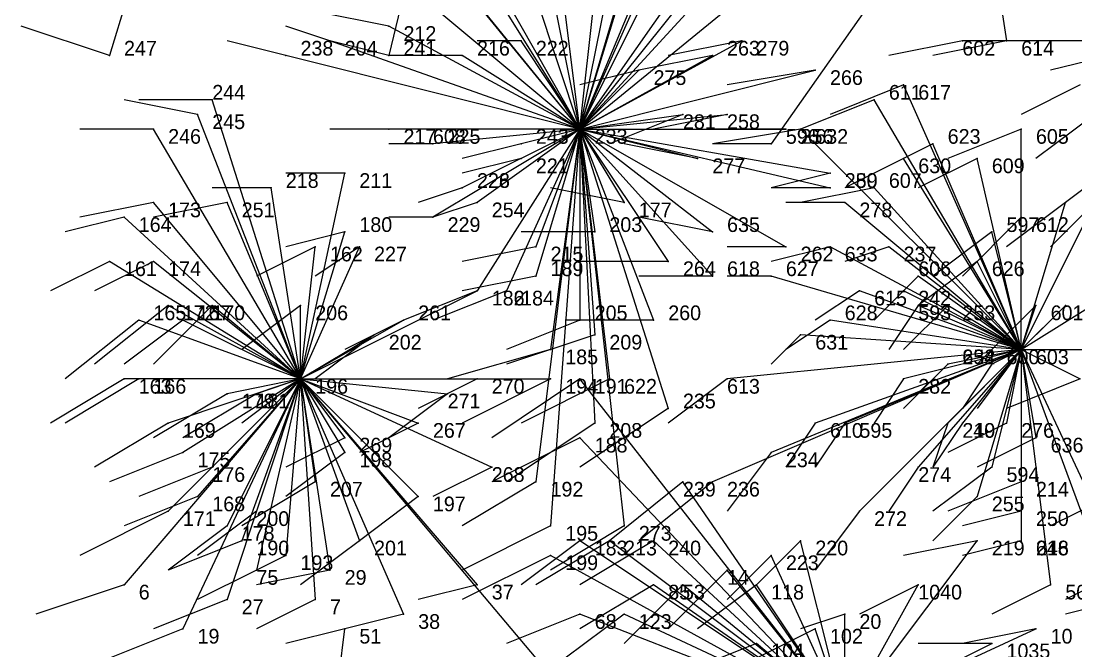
# Model space of a CAD drawing. Extents: x 13.668 to 13.876, y -34.05 to -33.931.
# Drawn here: x 13.668 to 13.7397, y -34.0145 to -33.9717 of the extents above; entities that cross this region are included whole.
import ezdxf

# ---------------------------------------------------------------- set-up
doc = ezdxf.new("R2010")
doc.units = 0
for name, color, linetype in [('Facilities', 3, 'CONTINUOUS'), ('Facilities_lines', 3, 'CONTINUOUS'), ('Normals', 1, 'CONTINUOUS'), ('Source_points', 5, 'CONTINUOUS'), ('Text', 3, 'CONTINUOUS')]:
    doc.layers.add(name, color=color, linetype=linetype)

msp = doc.modelspace()

# ---------------------------------------------------------------- linework, layer by layer
at = {"layer": 'Facilities', "color": 3}
for p in [(13.706, -33.979, -1.218), (13.736, -33.994, -1.217), (13.687, -33.996, -1.219)]:
    msp.add_point(p, dxfattribs=at)
at = {"layer": 'Facilities_lines', "color": 3}
for p, q in [((13.7, -33.945, -1.219), (13.693, -33.974, -1.22)), ((13.706, -33.979, -1.218), (13.713, -33.956, -1.217)), ((13.706, -33.979, -1.218), (13.694, -33.958, -1.218)), ((13.733, -33.96, -1.217), (13.719, -33.98, -1.217)), ((13.733, -33.96, -1.217), (13.735, -33.973, -1.216)), ((13.678, -33.961, -1.22), (13.674, -33.974, -1.218)), ((13.706, -33.979, -1.218), (13.715, -33.961, -1.217)), ((13.706, -33.979, -1.218), (13.711, -33.962, -1.217)), ((13.706, -33.979, -1.218), (13.693, -33.963, -1.218)), ((13.706, -33.979, -1.218), (13.696, -33.963, -1.218)), ((13.706, -33.979, -1.218), (13.703, -33.964, -1.218)), ((13.706, -33.979, -1.218), (13.709, -33.964, -1.217)), ((13.706, -33.979, -1.218), (13.702, -33.967, -1.218)), ((13.706, -33.979, -1.218), (13.711, -33.967, -1.218)), ((13.706, -33.979, -1.218), (13.717, -33.967, -1.217)), ((13.706, -33.979, -1.218), (13.697, -33.968, -1.218)), ((13.706, -33.979, -1.218), (13.694, -33.969, -1.218)), ((13.706, -33.979, -1.218), (13.713, -33.969, -1.218)), ((13.706, -33.979, -1.218), (13.714, -33.969, -1.217)), ((13.706, -33.979, -1.218), (13.707, -33.97, -1.218)), ((13.706, -33.979, -1.218), (13.717, -33.97, -1.219)), ((13.706, -33.979, -1.218), (13.71, -33.97, -1.218)), ((13.706, -33.979, -1.218), (13.705, -33.971, -1.219)), ((13.706, -33.979, -1.218), (13.693, -33.972, -1.218)), ((13.706, -33.979, -1.218), (13.689, -33.973, -1.218)), ((13.706, -33.979, -1.218), (13.702, -33.973, -1.218)), ((13.706, -33.979, -1.218), (13.717, -33.973, -1.218)), ((13.749, -33.973, -1.216), (13.732, -33.973, -1.217)), ((13.706, -33.979, -1.218), (13.686, -33.974, -1.219)), ((13.706, -33.979, -1.218), (13.698, -33.974, -1.219)), ((13.706, -33.979, -1.218), (13.715, -33.974, -1.218)), ((13.706, -33.979, -1.218), (13.722, -33.975, -1.218)), ((13.706, -33.979, -1.218), (13.71, -33.975, -1.218)), ((13.736, -33.994, -1.217), (13.728, -33.976, -1.217)), ((13.687, -33.996, -1.219), (13.681, -33.977, -1.219)), ((13.736, -33.994, -1.217), (13.726, -33.977, -1.217)), ((13.687, -33.996, -1.219), (13.68, -33.978, -1.219)), ((13.706, -33.979, -1.218), (13.716, -33.978, -1.218)), ((13.706, -33.979, -1.218), (13.713, -33.978, -1.218)), ((13.687, -33.996, -1.219), (13.677, -33.979, -1.219)), ((13.706, -33.979, -1.218), (13.693, -33.979, -1.219)), ((13.706, -33.979, -1.218), (13.695, -33.979, -1.217)), ((13.706, -33.979, -1.218), (13.696, -33.98, -1.219)), ((13.706, -33.979, -1.218), (13.696, -33.985, -1.218)), ((13.706, -33.979, -1.218), (13.698, -33.983, -1.218)), ((13.706, -33.979, -1.218), (13.698, -33.983, -1.219)), ((13.706, -33.979, -1.218), (13.699, -33.99, -1.218)), ((13.706, -33.979, -1.218), (13.699, -33.984, -1.219)), ((13.706, -33.979, -1.218), (13.701, -33.99, -1.218)), ((13.706, -33.979, -1.218), (13.702, -33.981, -1.218)), ((13.706, -33.979, -1.218), (13.702, -33.98, -1.22)), ((13.706, -33.979, -1.218), (13.703, -33.989, -1.219)), ((13.706, -33.979, -1.218), (13.703, -34.003, -1.218)), ((13.706, -33.979, -1.218), (13.703, -33.987, -1.218)), ((13.706, -33.979, -1.218), (13.704, -34.006, -1.218)), ((13.706, -33.979, -1.218), (13.704, -33.994, -1.218)), ((13.706, -33.979, -1.218), (13.709, -33.984, -1.218)), ((13.706, -33.979, -1.218), (13.707, -33.986, -1.218)), ((13.706, -33.979, -1.218), (13.706, -33.992, -1.219)), ((13.706, -33.979, -1.218), (13.707, -33.999, -1.218)), ((13.706, -33.979, -1.218), (13.707, -33.993, -1.218)), ((13.706, -33.979, -1.218), (13.712, -33.998, -1.218)), ((13.706, -33.979, -1.218), (13.72, -33.979, -1.218)), ((13.706, -33.979, -1.218), (13.723, -33.982, -1.218)), ((13.706, -33.979, -1.218), (13.711, -33.992, -1.218)), ((13.706, -33.979, -1.218), (13.72, -33.987, -1.218)), ((13.706, -33.979, -1.218), (13.712, -33.988, -1.218)), ((13.706, -33.979, -1.218), (13.709, -34.006, -1.218)), ((13.706, -33.979, -1.218), (13.714, -33.981, -1.218)), ((13.706, -33.979, -1.218), (13.723, -33.983, -1.218)), ((13.706, -33.979, -1.218), (13.715, -33.989, -1.217)), ((13.706, -33.979, -1.218), (13.708, -33.996, -1.217)), ((13.706, -33.979, -1.218), (13.715, -33.986, -1.217)), ((13.736, -33.994, -1.217), (13.721, -33.979, -1.217)), ((13.736, -33.994, -1.217), (13.736, -33.979, -1.216)), ((13.736, -33.994, -1.217), (13.73, -33.98, -1.217)), ((13.736, -33.994, -1.217), (13.728, -33.981, -1.217)), ((13.736, -33.994, -1.217), (13.733, -33.981, -1.216)), ((13.687, -33.996, -1.219), (13.69, -33.982, -1.218)), ((13.687, -33.996, -1.219), (13.685, -33.983, -1.219)), ((13.736, -33.994, -1.217), (13.726, -33.983, -1.217)), ((13.687, -33.996, -1.219), (13.677, -33.984, -1.22)), ((13.687, -33.996, -1.219), (13.682, -33.984, -1.219)), ((13.736, -33.994, -1.217), (13.724, -33.984, -1.218)), ((13.736, -33.994, -1.217), (13.741, -33.984, -1.217)), ((13.736, -33.994, -1.217), (13.739, -33.984, -1.217)), ((13.687, -33.996, -1.219), (13.675, -33.985, -1.22)), ((13.736, -33.994, -1.217), (13.736, -33.985, -1.217)), ((13.687, -33.996, -1.219), (13.69, -33.986, -1.22)), ((13.736, -33.994, -1.217), (13.734, -33.986, -1.217)), ((13.687, -33.996, -1.219), (13.688, -33.987, -1.219)), ((13.687, -33.996, -1.219), (13.691, -33.987, -1.218)), ((13.736, -33.994, -1.217), (13.723, -33.987, -1.217)), ((13.736, -33.994, -1.217), (13.727, -33.987, -1.218)), ((13.687, -33.996, -1.219), (13.674, -33.988, -1.219)), ((13.687, -33.996, -1.219), (13.677, -33.988, -1.22)), ((13.736, -33.994, -1.217), (13.733, -33.988, -1.217)), ((13.736, -33.994, -1.217), (13.719, -33.989, -1.217)), ((13.736, -33.994, -1.217), (13.729, -33.989, -1.217)), ((13.736, -33.994, -1.217), (13.744, -33.989, -1.216)), ((13.687, -33.996, -1.219), (13.699, -33.99, -1.219)), ((13.736, -33.994, -1.217), (13.725, -33.99, -1.217)), ((13.736, -33.994, -1.217), (13.728, -33.99, -1.218)), ((13.687, -33.996, -1.219), (13.678, -33.991, -1.22)), ((13.687, -33.996, -1.219), (13.681, -33.991, -1.219)), ((13.687, -33.996, -1.219), (13.687, -33.991, -1.218)), ((13.736, -33.994, -1.217), (13.729, -33.991, -1.217)), ((13.736, -33.994, -1.217), (13.731, -33.991, -1.218)), ((13.736, -33.994, -1.217), (13.737, -33.991, -1.217)), ((13.736, -33.994, -1.217), (13.739, -33.991, -1.217)), ((13.687, -33.996, -1.219), (13.676, -33.992, -1.22)), ((13.687, -33.996, -1.219), (13.679, -33.992, -1.219)), ((13.687, -33.996, -1.219), (13.694, -33.992, -1.218)), ((13.736, -33.994, -1.217), (13.723, -33.992, -1.217)), ((13.687, -33.996, -1.219), (13.692, -33.993, -1.219)), ((13.736, -33.994, -1.217), (13.721, -33.993, -1.217)), ((13.736, -33.994, -1.217), (13.715, -34.003, -1.218)), ((13.736, -33.994, -1.217), (13.716, -33.996, -1.217)), ((13.736, -33.994, -1.217), (13.719, -34.001, -1.218)), ((13.736, -33.994, -1.217), (13.722, -33.999, -1.217)), ((13.736, -33.994, -1.217), (13.724, -33.999, -1.217)), ((13.736, -33.994, -1.217), (13.725, -34.005, -1.218)), ((13.736, -33.994, -1.217), (13.728, -33.996, -1.218)), ((13.736, -33.994, -1.217), (13.729, -34.002, -1.218)), ((13.736, -33.994, -1.217), (13.731, -33.999, -1.218)), ((13.736, -33.994, -1.217), (13.731, -33.995, -1.218)), ((13.736, -33.994, -1.217), (13.731, -33.995, -1.217)), ((13.736, -33.994, -1.217), (13.732, -33.999, -1.218)), ((13.736, -33.994, -1.217), (13.733, -34.004, -1.218)), ((13.736, -33.994, -1.217), (13.734, -34.002, -1.217)), ((13.736, -33.994, -1.217), (13.734, -33.995, -1.216)), ((13.736, -33.994, -1.217), (13.735, -33.999, -1.218)), ((13.736, -33.994, -1.217), (13.738, -34.01, -1.218)), ((13.736, -33.994, -1.217), (13.743, -34.009, -1.218)), ((13.736, -33.994, -1.217), (13.743, -34.013, -1.218)), ((13.736, -33.994, -1.217), (13.736, -34.003, -1.218)), ((13.736, -33.994, -1.217), (13.736, -34.007, -1.218)), ((13.736, -33.994, -1.217), (13.736, -34.005, -1.218)), ((13.736, -33.994, -1.217), (13.736, -34.007, -1.217)), ((13.736, -33.994, -1.217), (13.74, -33.996, -1.217)), ((13.736, -33.994, -1.217), (13.737, -34, -1.217)), ((13.736, -33.994, -1.217), (13.745, -33.994, -1.217)), ((13.687, -33.996, -1.219), (13.675, -34.01, -1.22)), ((13.687, -33.996, -1.219), (13.675, -33.996, -1.219)), ((13.687, -33.996, -1.219), (13.676, -33.996, -1.22)), ((13.687, -33.996, -1.219), (13.678, -33.999, -1.22)), ((13.687, -33.996, -1.219), (13.678, -34.005, -1.22)), ((13.687, -33.996, -1.219), (13.679, -34.013, -1.221)), ((13.687, -33.996, -1.219), (13.679, -34.001, -1.219)), ((13.687, -33.996, -1.219), (13.68, -34.004, -1.22)), ((13.687, -33.996, -1.219), (13.681, -34.002, -1.221)), ((13.687, -33.996, -1.219), (13.682, -34.011, -1.22)), ((13.687, -33.996, -1.219), (13.682, -34.006, -1.219)), ((13.687, -33.996, -1.219), (13.682, -33.997, -1.219)), ((13.687, -33.996, -1.219), (13.683, -34.007, -1.22)), ((13.687, -33.996, -1.219), (13.684, -34.009, -1.22)), ((13.687, -33.996, -1.219), (13.684, -33.997, -1.219)), ((13.687, -33.996, -1.219), (13.684, -34.005, -1.219)), ((13.687, -33.996, -1.219), (13.686, -34.008, -1.22)), ((13.687, -33.996, -1.219), (13.704, -33.996, -1.22)), ((13.687, -33.996, -1.219), (13.688, -34.011, -1.218)), ((13.687, -33.996, -1.219), (13.699, -34.01, -1.219)), ((13.687, -33.996, -1.219), (13.694, -34.012, -1.219)), ((13.687, -33.996, -1.219), (13.703, -34.015, -1.219)), ((13.687, -33.996, -1.219), (13.689, -34.009, -1.22)), ((13.687, -33.996, -1.219), (13.695, -34.004, -1.219)), ((13.687, -33.996, -1.219), (13.69, -34.001, -1.221)), ((13.687, -33.996, -1.219), (13.691, -34.007, -1.219)), ((13.687, -33.996, -1.219), (13.688, -34.003, -1.219)), ((13.687, -33.996, -1.219), (13.695, -33.999, -1.219)), ((13.687, -33.996, -1.219), (13.7, -34.002, -1.219)), ((13.687, -33.996, -1.219), (13.69, -34, -1.219)), ((13.687, -33.996, -1.219), (13.699, -33.996, -1.219)), ((13.687, -33.996, -1.219), (13.697, -33.997, -1.219)), ((13.724, -34.019, -1.218), (13.706, -33.996, -1.219)), ((13.724, -34.019, -1.218), (13.706, -34, -1.219)), ((13.724, -34.019, -1.218), (13.713, -34.003, -1.218)), ((13.724, -34.019, -1.218), (13.706, -34.007, -1.219)), ((13.724, -34.019, -1.218), (13.708, -34.007, -1.219)), ((13.724, -34.019, -1.218), (13.711, -34.007, -1.219)), ((13.724, -34.019, -1.218), (13.721, -34.007, -1.218)), ((13.724, -34.019, -1.218), (13.733, -34.007, -1.218)), ((13.724, -34.019, -1.218), (13.704, -34.008, -1.219)), ((13.724, -34.019, -1.218), (13.719, -34.008, -1.218)), ((13.724, -34.019, -1.218), (13.716, -34.009, -1.218)), ((13.724, -34.019, -1.218), (13.711, -34.01, -1.219)), ((13.724, -34.019, -1.218), (13.713, -34.01, -1.219)), ((13.724, -34.019, -1.218), (13.718, -34.01, -1.219)), ((13.724, -34.019, -1.218), (13.729, -34.01, -1.217)), ((13.724, -34.019, -1.218), (13.706, -34.012, -1.219)), ((13.724, -34.019, -1.218), (13.709, -34.012, -1.218)), ((13.724, -34.019, -1.218), (13.724, -34.012, -1.218)), ((13.688, -34.03, -1.22), (13.69, -34.013, -1.22)), ((13.724, -34.019, -1.218), (13.722, -34.013, -1.218)), ((13.724, -34.019, -1.218), (13.737, -34.013, -1.218)), ((13.724, -34.019, -1.218), (13.718, -34.014, -1.219)), ((13.724, -34.019, -1.218), (13.734, -34.014, -1.217))]:
    msp.add_line(p, q, dxfattribs=at)
at = {"layer": 'Normals', "color": 1}
for p, q in [((13.693, -33.972, -1.218), (13.688, -33.971, -1.118)), ((13.674, -33.974, -1.218), (13.668, -33.972, -1.118)), ((13.689, -33.973, -1.218), (13.686, -33.972, -1.118)), ((13.686, -33.974, -1.219), (13.682, -33.973, -1.119)), ((13.693, -33.974, -1.22), (13.689, -33.973, -1.12)), ((13.702, -33.973, -1.218), (13.699, -33.973, -1.118)), ((13.717, -33.973, -1.218), (13.712, -33.974, -1.118)), ((13.732, -33.973, -1.217), (13.727, -33.974, -1.117)), ((13.735, -33.973, -1.216), (13.73, -33.974, -1.116)), ((13.698, -33.974, -1.219), (13.693, -33.974, -1.119)), ((13.715, -33.974, -1.218), (13.71, -33.975, -1.118)), ((13.742, -33.974, -1.217), (13.738, -33.975, -1.117)), ((13.71, -33.975, -1.218), (13.706, -33.976, -1.118)), ((13.722, -33.975, -1.218), (13.716, -33.976, -1.118)), ((13.728, -33.976, -1.217), (13.723, -33.978, -1.117)), ((13.74, -33.976, -1.216), (13.736, -33.978, -1.116)), ((13.68, -33.978, -1.219), (13.675, -33.977, -1.119)), ((13.681, -33.977, -1.219), (13.676, -33.977, -1.119)), ((13.726, -33.977, -1.217), (13.721, -33.979, -1.117)), ((13.713, -33.978, -1.218), (13.708, -33.98, -1.118)), ((13.716, -33.978, -1.218), (13.711, -33.979, -1.118)), ((13.741, -33.978, -1.217), (13.737, -33.981, -1.117)), ((13.677, -33.979, -1.219), (13.672, -33.979, -1.119)), ((13.693, -33.979, -1.219), (13.689, -33.979, -1.119)), ((13.695, -33.979, -1.217), (13.692, -33.979, -1.117)), ((13.706, -33.979, -1.218), (13.702, -33.98, -1.118)), ((13.72, -33.979, -1.218), (13.715, -33.979, -1.118)), ((13.721, -33.979, -1.217), (13.715, -33.98, -1.117)), ((13.736, -33.979, -1.216), (13.731, -33.981, -1.116)), ((13.696, -33.98, -1.219), (13.693, -33.98, -1.119)), ((13.702, -33.98, -1.22), (13.698, -33.981, -1.12)), ((13.714, -33.981, -1.218), (13.709, -33.98, -1.118)), ((13.719, -33.98, -1.217), (13.715, -33.98, -1.117)), ((13.73, -33.98, -1.217), (13.726, -33.982, -1.117)), ((13.702, -33.981, -1.218), (13.698, -33.982, -1.118)), ((13.728, -33.981, -1.217), (13.724, -33.983, -1.117)), ((13.733, -33.981, -1.216), (13.729, -33.983, -1.116)), ((13.743, -33.981, -1.217), (13.739, -33.984, -1.117)), ((13.69, -33.982, -1.218), (13.686, -33.982, -1.118)), ((13.723, -33.982, -1.218), (13.719, -33.983, -1.118)), ((13.685, -33.983, -1.219), (13.681, -33.983, -1.119)), ((13.698, -33.983, -1.218), (13.695, -33.984, -1.118)), ((13.698, -33.983, -1.219), (13.695, -33.984, -1.119)), ((13.709, -33.984, -1.218), (13.704, -33.983, -1.118)), ((13.723, -33.983, -1.218), (13.719, -33.983, -1.118)), ((13.726, -33.983, -1.217), (13.721, -33.984, -1.117)), ((13.677, -33.984, -1.22), (13.672, -33.985, -1.12)), ((13.682, -33.984, -1.219), (13.677, -33.985, -1.119)), ((13.699, -33.984, -1.219), (13.696, -33.985, -1.119)), ((13.724, -33.984, -1.218), (13.72, -33.984, -1.118)), ((13.739, -33.984, -1.217), (13.735, -33.987, -1.117)), ((13.741, -33.984, -1.217), (13.738, -33.987, -1.117)), ((13.675, -33.985, -1.22), (13.671, -33.986, -1.12)), ((13.696, -33.985, -1.218), (13.693, -33.985, -1.118)), ((13.715, -33.986, -1.217), (13.71, -33.985, -1.117)), ((13.736, -33.985, -1.217), (13.732, -33.989, -1.117)), ((13.69, -33.986, -1.22), (13.686, -33.987, -1.12)), ((13.707, -33.986, -1.218), (13.702, -33.986, -1.118)), ((13.734, -33.986, -1.217), (13.73, -33.989, -1.117)), ((13.688, -33.987, -1.219), (13.684, -33.989, -1.119)), ((13.691, -33.987, -1.218), (13.688, -33.989, -1.118)), ((13.703, -33.987, -1.218), (13.698, -33.988, -1.118)), ((13.72, -33.987, -1.218), (13.716, -33.987, -1.118)), ((13.723, -33.987, -1.217), (13.719, -33.988, -1.117)), ((13.727, -33.987, -1.218), (13.724, -33.988, -1.118)), ((13.674, -33.988, -1.219), (13.67, -33.99, -1.119)), ((13.677, -33.988, -1.22), (13.673, -33.99, -1.12)), ((13.712, -33.988, -1.218), (13.706, -33.988, -1.118)), ((13.733, -33.988, -1.217), (13.729, -33.991, -1.117)), ((13.703, -33.989, -1.219), (13.698, -33.99, -1.119)), ((13.715, -33.989, -1.217), (13.71, -33.989, -1.117)), ((13.719, -33.989, -1.217), (13.716, -33.989, -1.117)), ((13.729, -33.989, -1.217), (13.727, -33.991, -1.117)), ((13.699, -33.99, -1.219), (13.694, -33.992, -1.119)), ((13.699, -33.99, -1.218), (13.694, -33.992, -1.118)), ((13.701, -33.99, -1.218), (13.696, -33.992, -1.118)), ((13.725, -33.99, -1.217), (13.722, -33.992, -1.117)), ((13.728, -33.99, -1.218), (13.726, -33.992, -1.118)), ((13.678, -33.991, -1.22), (13.673, -33.995, -1.12)), ((13.681, -33.991, -1.219), (13.677, -33.995, -1.119)), ((13.687, -33.991, -1.218), (13.683, -33.994, -1.118)), ((13.729, -33.991, -1.217), (13.727, -33.994, -1.117)), ((13.731, -33.991, -1.218), (13.728, -33.994, -1.118)), ((13.737, -33.991, -1.217), (13.733, -33.995, -1.117)), ((13.739, -33.991, -1.217), (13.735, -33.995, -1.117)), ((13.676, -33.992, -1.22), (13.671, -33.996, -1.12)), ((13.679, -33.992, -1.219), (13.675, -33.995, -1.119)), ((13.694, -33.992, -1.218), (13.69, -33.994, -1.118)), ((13.706, -33.992, -1.219), (13.701, -33.994, -1.119)), ((13.711, -33.992, -1.218), (13.705, -33.992, -1.118)), ((13.723, -33.992, -1.217), (13.72, -33.994, -1.117)), ((13.692, -33.993, -1.219), (13.688, -33.996, -1.119)), ((13.707, -33.993, -1.218), (13.701, -33.995, -1.118)), ((13.721, -33.993, -1.217), (13.719, -33.995, -1.117)), ((13.704, -33.994, -1.218), (13.697, -33.996, -1.118)), ((13.736, -33.994, -1.217), (13.733, -33.998, -1.117)), ((13.731, -33.995, -1.218), (13.728, -33.998, -1.118)), ((13.731, -33.995, -1.217), (13.728, -33.998, -1.117)), ((13.734, -33.995, -1.216), (13.732, -33.998, -1.116)), ((13.675, -33.996, -1.219), (13.67, -33.999, -1.119)), ((13.676, -33.996, -1.22), (13.671, -33.999, -1.12)), ((13.687, -33.996, -1.219), (13.683, -33.999, -1.119)), ((13.699, -33.996, -1.219), (13.695, -33.998, -1.119)), ((13.704, -33.996, -1.22), (13.698, -33.999, -1.12)), ((13.706, -33.996, -1.219), (13.7, -34, -1.119)), ((13.708, -33.996, -1.217), (13.702, -33.999, -1.117)), ((13.716, -33.996, -1.217), (13.712, -33.999, -1.117)), ((13.728, -33.996, -1.218), (13.726, -33.999, -1.118)), ((13.74, -33.996, -1.217), (13.735, -33.998, -1.117)), ((13.682, -33.997, -1.219), (13.677, -34, -1.119)), ((13.684, -33.997, -1.219), (13.679, -34, -1.119)), ((13.697, -33.997, -1.219), (13.693, -34, -1.119)), ((13.712, -33.998, -1.218), (13.706, -34.002, -1.118)), ((13.678, -33.999, -1.22), (13.673, -34.002, -1.12)), ((13.695, -33.999, -1.219), (13.691, -34.001, -1.119)), ((13.707, -33.999, -1.218), (13.701, -34.003, -1.118)), ((13.722, -33.999, -1.217), (13.72, -34.002, -1.117)), ((13.724, -33.999, -1.217), (13.722, -34.002, -1.117)), ((13.731, -33.999, -1.218), (13.73, -34.002, -1.118)), ((13.732, -33.999, -1.218), (13.73, -34.002, -1.118)), ((13.735, -33.999, -1.218), (13.731, -34.001, -1.118)), ((13.69, -34, -1.219), (13.686, -34.002, -1.119)), ((13.706, -34, -1.219), (13.7, -34.003, -1.119)), ((13.737, -34, -1.217), (13.733, -34.002, -1.117)), ((13.679, -34.001, -1.219), (13.674, -34.003, -1.119)), ((13.69, -34.001, -1.221), (13.686, -34.004, -1.121)), ((13.719, -34.001, -1.218), (13.716, -34.005, -1.118)), ((13.681, -34.002, -1.221), (13.676, -34.004, -1.121)), ((13.7, -34.002, -1.219), (13.696, -34.004, -1.119)), ((13.729, -34.002, -1.218), (13.727, -34.005, -1.118)), ((13.734, -34.002, -1.217), (13.73, -34.005, -1.117)), ((13.688, -34.003, -1.219), (13.683, -34.006, -1.119)), ((13.703, -34.003, -1.218), (13.698, -34.006, -1.118)), ((13.713, -34.003, -1.218), (13.708, -34.007, -1.118)), ((13.715, -34.003, -1.218), (13.71, -34.007, -1.118)), ((13.736, -34.003, -1.218), (13.731, -34.005, -1.118)), ((13.68, -34.004, -1.22), (13.675, -34.006, -1.12)), ((13.695, -34.004, -1.219), (13.691, -34.007, -1.119)), ((13.733, -34.004, -1.218), (13.73, -34.007, -1.118)), ((13.742, -34.004, -1.217), (13.738, -34.006, -1.117)), ((13.678, -34.005, -1.22), (13.672, -34.008, -1.12)), ((13.684, -34.005, -1.219), (13.68, -34.008, -1.119)), ((13.725, -34.005, -1.218), (13.722, -34.009, -1.118)), ((13.736, -34.005, -1.218), (13.732, -34.006, -1.118)), ((13.682, -34.006, -1.219), (13.678, -34.009, -1.119)), ((13.704, -34.006, -1.218), (13.698, -34.009, -1.118)), ((13.709, -34.006, -1.218), (13.704, -34.009, -1.118)), ((13.683, -34.007, -1.22), (13.678, -34.009, -1.12)), ((13.691, -34.007, -1.219), (13.687, -34.01, -1.119)), ((13.706, -34.007, -1.219), (13.702, -34.01, -1.119)), ((13.708, -34.007, -1.219), (13.703, -34.01, -1.119)), ((13.711, -34.007, -1.219), (13.706, -34.01, -1.119)), ((13.721, -34.007, -1.218), (13.718, -34.01, -1.118)), ((13.733, -34.007, -1.218), (13.728, -34.008, -1.118)), ((13.736, -34.007, -1.218), (13.732, -34.008, -1.118)), ((13.736, -34.007, -1.217), (13.732, -34.008, -1.117)), ((13.686, -34.008, -1.22), (13.682, -34.01, -1.12)), ((13.704, -34.008, -1.219), (13.698, -34.011, -1.119)), ((13.719, -34.008, -1.218), (13.716, -34.011, -1.118)), ((13.684, -34.009, -1.22), (13.68, -34.011, -1.12)), ((13.689, -34.009, -1.22), (13.684, -34.01, -1.12)), ((13.716, -34.009, -1.218), (13.712, -34.013, -1.118)), ((13.743, -34.009, -1.218), (13.739, -34.011, -1.118)), ((13.675, -34.01, -1.22), (13.669, -34.012, -1.12)), ((13.699, -34.01, -1.219), (13.695, -34.011, -1.119)), ((13.711, -34.01, -1.219), (13.706, -34.013, -1.119)), ((13.713, -34.01, -1.219), (13.709, -34.014, -1.119)), ((13.718, -34.01, -1.219), (13.714, -34.013, -1.119)), ((13.729, -34.01, -1.217), (13.725, -34.012, -1.117)), ((13.738, -34.01, -1.218), (13.734, -34.012, -1.118)), ((13.682, -34.011, -1.22), (13.677, -34.013, -1.12)), ((13.688, -34.011, -1.218), (13.684, -34.013, -1.118)), ((13.743, -34.011, -1.216), (13.739, -34.012, -1.116)), ((13.694, -34.012, -1.219), (13.69, -34.013, -1.119)), ((13.706, -34.012, -1.219), (13.701, -34.014, -1.119)), ((13.709, -34.012, -1.218), (13.705, -34.015, -1.118)), ((13.724, -34.012, -1.218), (13.721, -34.013, -1.118)), ((13.679, -34.013, -1.221), (13.674, -34.015, -1.121)), ((13.69, -34.013, -1.22), (13.686, -34.014, -1.12)), ((13.722, -34.013, -1.218), (13.718, -34.015, -1.118)), ((13.737, -34.013, -1.218), (13.732, -34.014, -1.118)), ((13.718, -34.014, -1.219), (13.713, -34.016, -1.119)), ((13.734, -34.014, -1.217), (13.729, -34.014, -1.117))]:
    msp.add_line(p, q, dxfattribs=at)
at = {"layer": 'Source_points', "color": 5}
for p in [(13.693, -33.972, -1.218), (13.689, -33.973, -1.218), (13.702, -33.973, -1.218), (13.717, -33.973, -1.218), (13.732, -33.973, -1.217), (13.735, -33.973, -1.216), (13.674, -33.974, -1.218), (13.686, -33.974, -1.219), (13.693, -33.974, -1.22), (13.698, -33.974, -1.219), (13.715, -33.974, -1.218), (13.71, -33.975, -1.218), (13.722, -33.975, -1.218), (13.728, -33.976, -1.217), (13.681, -33.977, -1.219), (13.726, -33.977, -1.217), (13.68, -33.978, -1.219), (13.713, -33.978, -1.218), (13.716, -33.978, -1.218), (13.677, -33.979, -1.219), (13.693, -33.979, -1.219), (13.695, -33.979, -1.217), (13.72, -33.979, -1.218), (13.721, -33.979, -1.217), (13.736, -33.979, -1.216), (13.696, -33.98, -1.219), (13.702, -33.98, -1.22), (13.719, -33.98, -1.217), (13.73, -33.98, -1.217), (13.702, -33.981, -1.218), (13.714, -33.981, -1.218), (13.728, -33.981, -1.217), (13.733, -33.981, -1.216), (13.69, -33.982, -1.218), (13.723, -33.982, -1.218), (13.685, -33.983, -1.219), (13.698, -33.983, -1.218), (13.698, -33.983, -1.219), (13.723, -33.983, -1.218), (13.726, -33.983, -1.217), (13.677, -33.984, -1.22), (13.682, -33.984, -1.219), (13.699, -33.984, -1.219), (13.709, -33.984, -1.218), (13.724, -33.984, -1.218), (13.739, -33.984, -1.217), (13.675, -33.985, -1.22), (13.696, -33.985, -1.218), (13.736, -33.985, -1.217), (13.69, -33.986, -1.22), (13.707, -33.986, -1.218), (13.715, -33.986, -1.217), (13.734, -33.986, -1.217), (13.688, -33.987, -1.219), (13.691, -33.987, -1.218), (13.703, -33.987, -1.218), (13.72, -33.987, -1.218), (13.723, -33.987, -1.217), (13.727, -33.987, -1.218), (13.674, -33.988, -1.219), (13.677, -33.988, -1.22), (13.712, -33.988, -1.218), (13.733, -33.988, -1.217), (13.703, -33.989, -1.219), (13.715, -33.989, -1.217), (13.719, -33.989, -1.217), (13.729, -33.989, -1.217), (13.699, -33.99, -1.219), (13.699, -33.99, -1.218), (13.701, -33.99, -1.218), (13.725, -33.99, -1.217), (13.728, -33.99, -1.218), (13.678, -33.991, -1.22), (13.681, -33.991, -1.219), (13.687, -33.991, -1.218), (13.729, -33.991, -1.217), (13.731, -33.991, -1.218), (13.737, -33.991, -1.217), (13.739, -33.991, -1.217), (13.676, -33.992, -1.22), (13.679, -33.992, -1.219), (13.694, -33.992, -1.218), (13.706, -33.992, -1.219), (13.711, -33.992, -1.218), (13.723, -33.992, -1.217), (13.692, -33.993, -1.219), (13.707, -33.993, -1.218), (13.721, -33.993, -1.217), (13.704, -33.994, -1.218), (13.731, -33.995, -1.218), (13.731, -33.995, -1.217), (13.734, -33.995, -1.216), (13.675, -33.996, -1.219), (13.676, -33.996, -1.22), (13.699, -33.996, -1.219), (13.704, -33.996, -1.22), (13.706, -33.996, -1.219), (13.708, -33.996, -1.217), (13.716, -33.996, -1.217), (13.728, -33.996, -1.218), (13.682, -33.997, -1.219), (13.684, -33.997, -1.219), (13.697, -33.997, -1.219), (13.712, -33.998, -1.218), (13.678, -33.999, -1.22), (13.695, -33.999, -1.219), (13.707, -33.999, -1.218), (13.722, -33.999, -1.217), (13.724, -33.999, -1.217), (13.731, -33.999, -1.218), (13.732, -33.999, -1.218), (13.735, -33.999, -1.218), (13.69, -34, -1.219), (13.706, -34, -1.219), (13.737, -34, -1.217), (13.679, -34.001, -1.219), (13.69, -34.001, -1.221), (13.719, -34.001, -1.218), (13.681, -34.002, -1.221), (13.7, -34.002, -1.219), (13.729, -34.002, -1.218), (13.734, -34.002, -1.217), (13.688, -34.003, -1.219), (13.703, -34.003, -1.218), (13.713, -34.003, -1.218), (13.715, -34.003, -1.218), (13.736, -34.003, -1.218), (13.68, -34.004, -1.22), (13.695, -34.004, -1.219), (13.733, -34.004, -1.218), (13.678, -34.005, -1.22), (13.684, -34.005, -1.219), (13.725, -34.005, -1.218), (13.736, -34.005, -1.218), (13.682, -34.006, -1.219), (13.704, -34.006, -1.218), (13.709, -34.006, -1.218), (13.683, -34.007, -1.22), (13.691, -34.007, -1.219), (13.706, -34.007, -1.219), (13.708, -34.007, -1.219), (13.711, -34.007, -1.219), (13.721, -34.007, -1.218), (13.733, -34.007, -1.218), (13.736, -34.007, -1.218), (13.736, -34.007, -1.217), (13.686, -34.008, -1.22), (13.704, -34.008, -1.219), (13.719, -34.008, -1.218), (13.684, -34.009, -1.22), (13.689, -34.009, -1.22), (13.716, -34.009, -1.218), (13.675, -34.01, -1.22), (13.699, -34.01, -1.219), (13.711, -34.01, -1.219), (13.713, -34.01, -1.219), (13.718, -34.01, -1.219), (13.729, -34.01, -1.217), (13.738, -34.01, -1.218), (13.682, -34.011, -1.22), (13.688, -34.011, -1.218), (13.694, -34.012, -1.219), (13.706, -34.012, -1.219), (13.709, -34.012, -1.218), (13.724, -34.012, -1.218), (13.679, -34.013, -1.221), (13.69, -34.013, -1.22), (13.722, -34.013, -1.218), (13.737, -34.013, -1.218), (13.718, -34.014, -1.219), (13.734, -34.014, -1.217)]:
    msp.add_point(p, dxfattribs=at)

# ---------------------------------------------------------------- texts
at = {"layer": 'Text', "color": 3}
for s, p in [('212', (13.694, -33.973, -1.218)), ('247', (13.675, -33.974, -1.218)), ('238', (13.687, -33.974, -1.219)), ('204', (13.69, -33.974, -1.218)), ('241', (13.694, -33.974, -1.22)), ('216', (13.699, -33.974, -1.219)), ('222', (13.703, -33.974, -1.218)), ('263', (13.716, -33.974, -1.218)), ('279', (13.718, -33.974, -1.218)), ('602', (13.732, -33.974, -1.217)), ('614', (13.736, -33.974, -1.216)), ('275', (13.711, -33.976, -1.218)), ('266', (13.723, -33.976, -1.218)), ('244', (13.681, -33.977, -1.219)), ('611', (13.727, -33.977, -1.217)), ('617', (13.729, -33.977, -1.217)), ('245', (13.681, -33.979, -1.219)), ('281', (13.713, -33.979, -1.218)), ('258', (13.716, -33.979, -1.218)), ('246', (13.678, -33.98, -1.219)), ('217', (13.694, -33.98, -1.219)), ('608', (13.696, -33.98, -1.217)), ('225', (13.697, -33.98, -1.219)), ('243', (13.703, -33.98, -1.22)), ('233', (13.707, -33.98, -1.218)), ('596', (13.72, -33.98, -1.217)), ('256', (13.721, -33.98, -1.218)), ('632', (13.722, -33.98, -1.217)), ('623', (13.731, -33.98, -1.217)), ('605', (13.737, -33.98, -1.216)), ('221', (13.703, -33.982, -1.218)), ('277', (13.715, -33.982, -1.218)), ('630', (13.729, -33.982, -1.217)), ('609', (13.734, -33.982, -1.216)), ('218', (13.686, -33.983, -1.219)), ('211', (13.691, -33.983, -1.218)), ('226', (13.699, -33.983, -1.218)), ('228', (13.699, -33.983, -1.219)), ('259', (13.724, -33.983, -1.218)), ('280', (13.724, -33.983, -1.218)), ('607', (13.727, -33.983, -1.217)), ('173', (13.678, -33.985, -1.22)), ('251', (13.683, -33.985, -1.219)), ('254', (13.7, -33.985, -1.219)), ('177', (13.71, -33.985, -1.218)), ('278', (13.725, -33.985, -1.218)), ('164', (13.676, -33.986, -1.22)), ('180', (13.691, -33.986, -1.22)), ('229', (13.697, -33.986, -1.218)), ('203', (13.708, -33.986, -1.218)), ('635', (13.716, -33.986, -1.217)), ('597', (13.735, -33.986, -1.217)), ('612', (13.737, -33.986, -1.217)), ('162', (13.689, -33.988, -1.219)), ('227', (13.692, -33.988, -1.218)), ('215', (13.704, -33.988, -1.218)), ('262', (13.721, -33.988, -1.218)), ('633', (13.724, -33.988, -1.217)), ('237', (13.728, -33.988, -1.218)), ('161', (13.675, -33.989, -1.219)), ('174', (13.678, -33.989, -1.22)), ('189', (13.704, -33.989, -1.219)), ('264', (13.713, -33.989, -1.218)), ('618', (13.716, -33.989, -1.217)), ('627', (13.72, -33.989, -1.217)), ('606', (13.729, -33.989, -1.217)), ('626', (13.734, -33.989, -1.217)), ('186', (13.7, -33.991, -1.219)), ('182', (13.7, -33.991, -1.218)), ('184', (13.702, -33.991, -1.218)), ('615', (13.726, -33.991, -1.217)), ('242', (13.729, -33.991, -1.218)), ('165', (13.677, -33.992, -1.22)), ('172', (13.679, -33.992, -1.22)), ('167', (13.68, -33.992, -1.219)), ('170', (13.681, -33.992, -1.219)), ('206', (13.688, -33.992, -1.218)), ('261', (13.695, -33.992, -1.218)), ('205', (13.707, -33.992, -1.219)), ('260', (13.712, -33.992, -1.218)), ('628', (13.724, -33.992, -1.217)), ('593', (13.729, -33.992, -1.217)), ('253', (13.732, -33.992, -1.218)), ('601', (13.738, -33.992, -1.217)), ('202', (13.693, -33.994, -1.219)), ('209', (13.708, -33.994, -1.218)), ('631', (13.722, -33.994, -1.217)), ('185', (13.705, -33.995, -1.218)), ('252', (13.732, -33.995, -1.218)), ('634', (13.732, -33.995, -1.217)), ('600', (13.735, -33.995, -1.216)), ('603', (13.737, -33.995, -1.217)), ('163', (13.676, -33.997, -1.219)), ('166', (13.677, -33.997, -1.22)), ('196', (13.688, -33.997, -1.219)), ('270', (13.7, -33.997, -1.219)), ('194', (13.705, -33.997, -1.22)), ('191', (13.707, -33.997, -1.219)), ('622', (13.709, -33.997, -1.217)), ('613', (13.716, -33.997, -1.217)), ('282', (13.729, -33.997, -1.218)), ('179', (13.683, -33.998, -1.219)), ('181', (13.684, -33.998, -1.219)), ('271', (13.697, -33.998, -1.219)), ('235', (13.713, -33.998, -1.218)), ('169', (13.679, -34, -1.22)), ('267', (13.696, -34, -1.219)), ('208', (13.708, -34, -1.218)), ('610', (13.723, -34, -1.217)), ('595', (13.725, -34, -1.217)), ('210', (13.732, -34, -1.218)), ('249', (13.732, -34, -1.218)), ('276', (13.736, -34, -1.218)), ('269', (13.691, -34.001, -1.219)), ('188', (13.707, -34.001, -1.219)), ('636', (13.738, -34.001, -1.217)), ('175', (13.68, -34.002, -1.219)), ('198', (13.691, -34.002, -1.221)), ('234', (13.72, -34.002, -1.218)), ('176', (13.681, -34.003, -1.221)), ('268', (13.7, -34.003, -1.219)), ('274', (13.729, -34.003, -1.218)), ('594', (13.735, -34.003, -1.217)), ('207', (13.689, -34.004, -1.219)), ('192', (13.704, -34.004, -1.218)), ('239', (13.713, -34.004, -1.218)), ('236', (13.716, -34.004, -1.218)), ('214', (13.737, -34.004, -1.218)), ('168', (13.681, -34.005, -1.22)), ('197', (13.696, -34.005, -1.219)), ('255', (13.734, -34.005, -1.218)), ('171', (13.679, -34.006, -1.22)), ('200', (13.684, -34.006, -1.219)), ('272', (13.726, -34.006, -1.218)), ('250', (13.737, -34.006, -1.218)), ('178', (13.683, -34.007, -1.219)), ('195', (13.705, -34.007, -1.218)), ('273', (13.71, -34.007, -1.218)), ('190', (13.684, -34.008, -1.22)), ('201', (13.692, -34.008, -1.219)), ('183', (13.707, -34.008, -1.219)), ('213', (13.709, -34.008, -1.219)), ('240', (13.712, -34.008, -1.219)), ('220', (13.722, -34.008, -1.218)), ('219', (13.734, -34.008, -1.218)), ('248', (13.737, -34.008, -1.218)), ('616', (13.737, -34.008, -1.217)), ('193', (13.687, -34.009, -1.22)), ('199', (13.705, -34.009, -1.219)), ('223', (13.72, -34.009, -1.218)), ('75', (13.684, -34.01, -1.22)), ('29', (13.69, -34.01, -1.22)), ('14', (13.716, -34.01, -1.218)), ('6', (13.676, -34.011, -1.22)), ('37', (13.7, -34.011, -1.219)), ('85', (13.712, -34.011, -1.219)), ('53', (13.713, -34.011, -1.219)), ('118', (13.719, -34.011, -1.219)), ('1040', (13.729, -34.011, -1.217)), ('50', (13.739, -34.011, -1.218)), ('27', (13.683, -34.012, -1.22)), ('7', (13.689, -34.012, -1.218)), ('38', (13.695, -34.013, -1.219)), ('68', (13.707, -34.013, -1.219)), ('123', (13.71, -34.013, -1.218)), ('20', (13.725, -34.013, -1.218)), ('19', (13.68, -34.014, -1.221)), ('51', (13.691, -34.014, -1.22)), ('102', (13.723, -34.014, -1.218)), ('10', (13.738, -34.014, -1.218)), ('104', (13.719, -34.015, -1.219)), ('1035', (13.735, -34.015, -1.217))]:
    msp.add_text(s, height=0.001, dxfattribs=at).set_placement(p)

doc.saveas('drawing.dxf')
